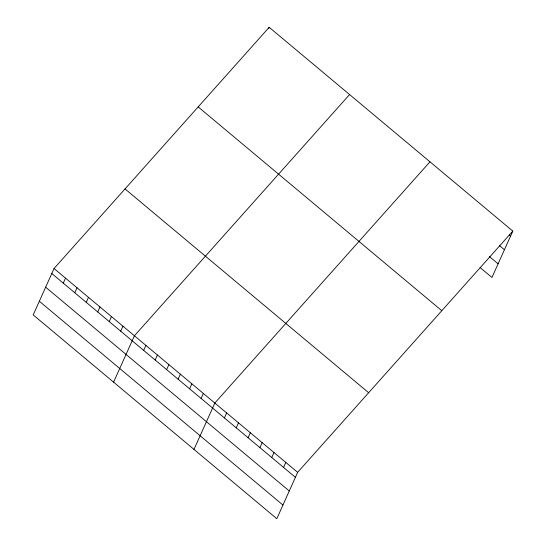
<?xml version="1.0" encoding="UTF-8"?>
<svg xmlns="http://www.w3.org/2000/svg" width="546" height="546" viewBox="0 0 546 546"><rect width="100%" height="100%" fill="white"/><g stroke="black" fill="none" stroke-linecap="round" stroke-linejoin="round"><path stroke-width="0.82" d="M54.034 268.53L33.197 314.899L276.815 518.7L297.652 472.331L512.803 231.101L269.185 27.3L54.034 268.53L297.652 472.331M63.275 283.128L65.52 278.139M74.761 292.738L77.006 287.749M86.248 302.348L88.486 297.352M97.727 311.95L99.973 306.961M109.214 321.56L111.459 316.571M120.7 331.169L122.946 326.18M268.543 28.726L269.185 27.3M113.588 382.152L134.425 335.783L349.577 94.554M143.666 350.382L145.912 345.393M155.153 359.991L157.398 355.002M166.639 369.601L168.885 364.612M178.126 379.211L180.364 374.215M189.612 388.813L191.851 383.824M201.092 398.423L203.337 393.434M193.987 449.406L214.824 403.044L429.975 161.807M224.413 417.929L226.658 412.94M236.247 427.832L238.486 422.836M248.075 437.728L250.321 432.739M259.91 447.624L262.155 442.635M271.744 457.528L273.99 452.538M283.579 467.424L285.817 462.435M512.803 231.101L491.966 277.47L480.132 267.567M509.316 235.053L510.565 236.09M499.44 245.577L504.422 249.747M489.387 256.524L498.102 263.814M198.184 106.907L441.803 310.708M125.034 188.923L368.652 392.724M51.788 273.526L295.413 477.327M45.652 287.176L289.271 490.977M39.332 301.242L282.951 505.043"/></g></svg>
